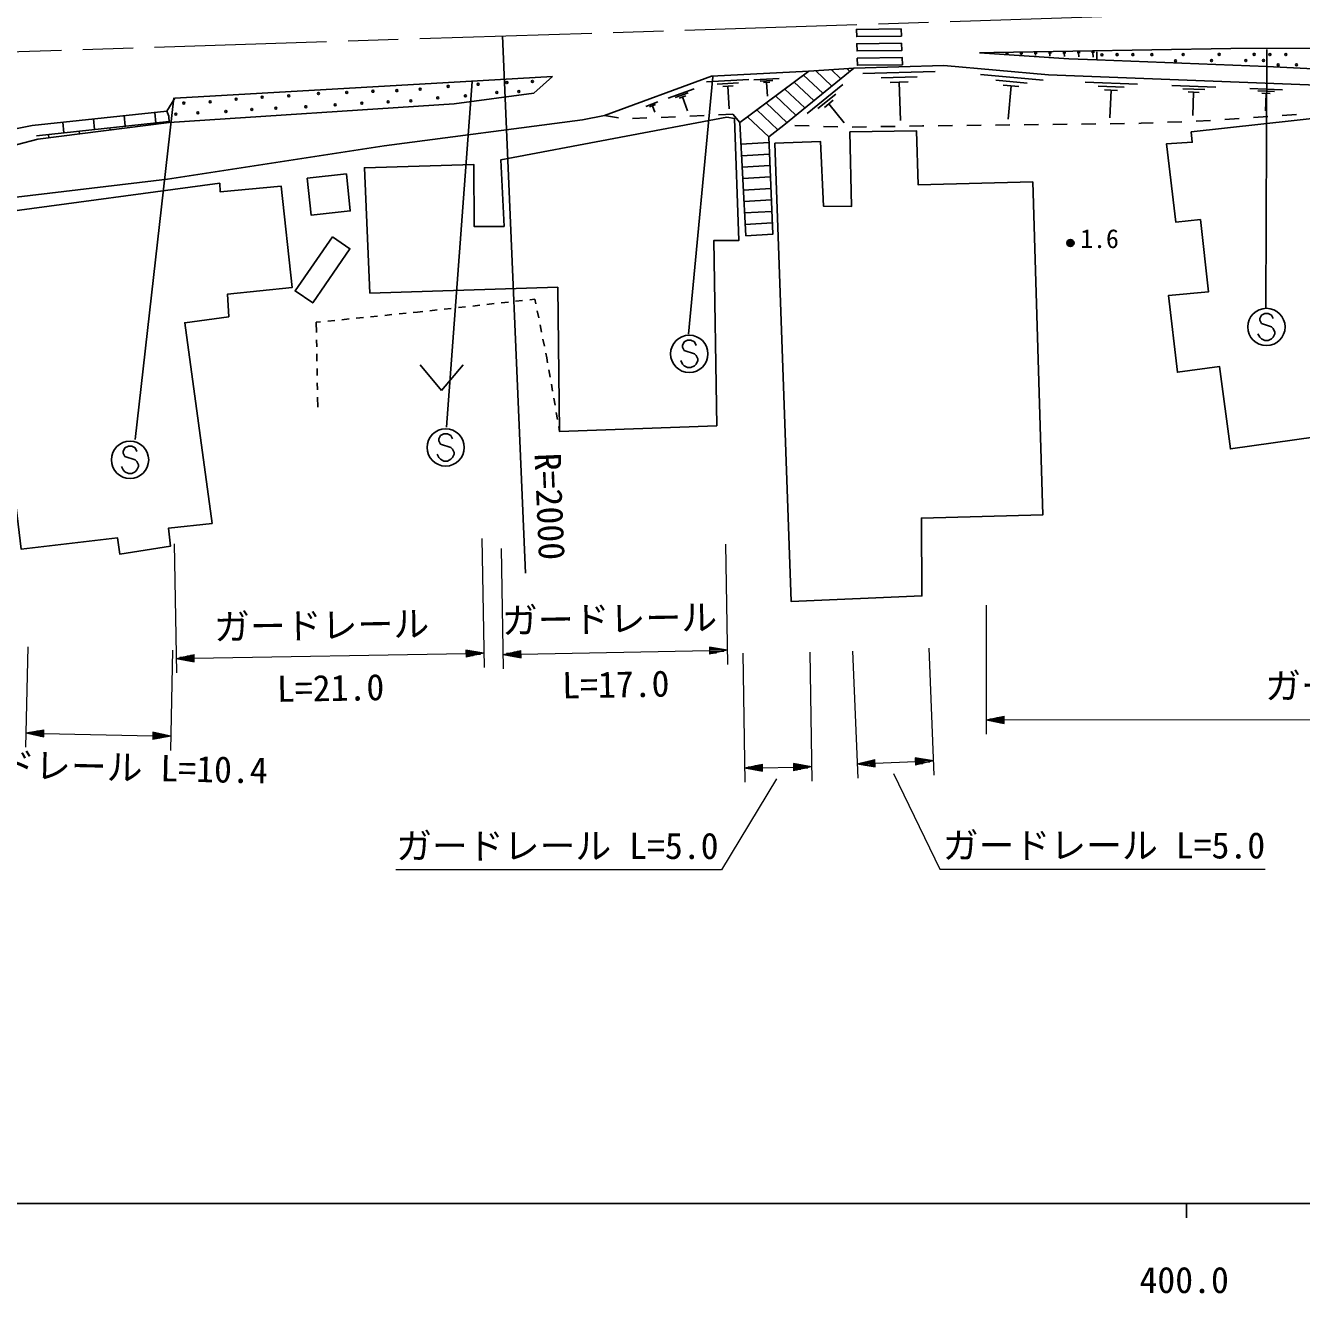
# Model space of a CAD drawing. Units: millimetres, scale not verified. Extents: x 40000 to 680000, y 20000 to 380000.
# Drawn here: x 387058 to 476024, y 198715 to 287160 of the extents above; entities that cross this region are included whole.
import ezdxf
from ezdxf.enums import TextEntityAlignment as Align

# ---------------------------------------------------------------- set-up
doc = ezdxf.new("R2010")
doc.units = ezdxf.units.MM
doc.header["$LTSCALE"] = 1000
doc.linetypes.add('CHAIN', pattern=[18.5, 12, -1.5, 3.5, -1.5])
for name, color, linetype, lineweight in [('M-BGD', 7, 'Continuous', 25), ('M-BMK', 2, 'CHAIN', 13), ('M-BMK-SRVR', 3, 'Continuous', 25), ('M-STR-HTXT', 7, 'Continuous', 13), ('M-STR-STRC', 7, 'Continuous', 25), ('M-TTL-BAND', 7, 'Continuous', 25)]:
    doc.layers.add(name, color=color, linetype=linetype, lineweight=lineweight)
doc.styles.add('ＭＳ ゴシック', font='')
doc.styles.get('ＭＳ ゴシック').set_extended_font_data('MS Gothic')

msp = doc.modelspace()

# ---------------------------------------------------------------- linework, layer by layer
at = {"layer": 'M-BGD'}
for p, q in [((453585, 285262), (454584, 285278)), ((471093, 285549), (454584, 285278)), ((455386, 285192), (455586, 285195)), ((455486, 285194), (455487, 285130)), ((456386, 285209), (456586, 285212)), ((456486, 285210), (456487, 285110)), ((457386, 285225), (457586, 285228)), ((457486, 285227), (457488, 285068)), ((458386, 285241), (458586, 285245)), ((458486, 285243), (458489, 285020)), ((459385, 285258), (459585, 285261)), ((459485, 285259), (459490, 285004)), ((460385, 285274), (460585, 285277)), ((460485, 285276), (460490, 284969)), ((461385, 285291), (461585, 285294)), ((461485, 285292), (461491, 284947)), ((461747, 285326), (461747, 284776)), ((442142, 284011), (443278, 282939)), ((443229, 284085), (443904, 283449)), ((444316, 284160), (444530, 283958)), ((445448, 283812), (450478, 283956)), ((397474, 282091), (416544, 283185)), ((416544, 283185), (423805, 283602)), ((423805, 283602), (422496, 282436)), ((434546, 283237), (437486, 283392)), ((435291, 283080), (436761, 283157)), ((435669, 282903), (436404, 282942)), ((436036, 282922), (436119, 281354)), ((437832, 283375), (439609, 283469)), ((438282, 283280), (439171, 283327)), ((438511, 283174), (438955, 283197)), ((438733, 283185), (438783, 282238)), ((440652, 283217), (442026, 281921)), ((441303, 283703), (442652, 282430)), ((441558, 281025), (444042, 283045)), ((446715, 283513), (449230, 283585)), ((447354, 283196), (448611, 283232)), ((447982, 283214), (448059, 280531)), ((453648, 283739), (458019, 283341)), ((454714, 283348), (456899, 283149)), ((455234, 283007), (456326, 282908)), ((455780, 282957), (455568, 280626)), ((460942, 283212), (464587, 283072)), ((461844, 282934), (463667, 282864)), ((466983, 282980), (470049, 282863)), ((396918, 281194), (397474, 282091)), ((422496, 282436), (416934, 281701)), ((431866, 282089), (433678, 282751)), ((432363, 282133), (433269, 282465)), ((432634, 282095), (433087, 282261)), ((432860, 282178), (433213, 281212)), ((439350, 282245), (440773, 280903)), ((440001, 282731), (441400, 281412)), ((442313, 281364), (443555, 282374)), ((462290, 282673), (463202, 282638)), ((462746, 282656), (462671, 280711)), ((467742, 282746), (469275, 282688)), ((468117, 282527), (468884, 282498)), ((468500, 282513), (468438, 280877)), ((472418, 282772), (474712, 282684)), ((472985, 282597), (474132, 282553)), ((473266, 282433), (473840, 282411)), ((473553, 282422), (473506, 281198)), ((387518, 280189), (396918, 281194)), ((396918, 281194), (397044, 280835)), ((397062, 280405), (416934, 281701)), ((430311, 281521), (431151, 281827)), ((430562, 281485), (430982, 281639)), ((430772, 281562), (430935, 281114)), ((438048, 281274), (439517, 279889)), ((438699, 281760), (440147, 280394)), ((442759, 281451), (443380, 281956)), ((443069, 281704), (444146, 280379)), ((387813, 279466), (397053, 280454)), ((387913, 279221), (397062, 280405)), ((389656, 280418), (389736, 279672)), ((391794, 280646), (391873, 279900)), ((393932, 280875), (394011, 280129)), ((396069, 281103), (396149, 280357)), ((397044, 280835), (397074, 280405)), ((425886, 280571), (427429, 280893)), ((428394, 280718), (427429, 280893)), ((430386, 280709), (429387, 280667)), ((432384, 280795), (431385, 280752)), ((434382, 280880), (433383, 280837)), ((436381, 280965), (435382, 280923)), ((457694, 280253), (456694, 280241)), ((459694, 280277), (458694, 280265)), ((461694, 280300), (460694, 280289)), ((463693, 280324), (462694, 280312)), ((464842, 280337), (464693, 280336)), ((465693, 280371), (464842, 280337)), ((467691, 280449), (466692, 280410)), ((468340, 279755), (480166, 281059)), ((469690, 280527), (468690, 280488)), ((471685, 280666), (470687, 280594)), ((473679, 280812), (472682, 280739)), ((475674, 280958), (474677, 280885)), ((378997, 278467), (387518, 280189)), ((388667, 279558), (388692, 279321)), ((390805, 279786), (390825, 279597)), ((392942, 280015), (392957, 279873)), ((395080, 280243), (395090, 280149)), ((441697, 280155), (440697, 280187)), ((443696, 280091), (442696, 280123)), ((445695, 280090), (444695, 280073)), ((447695, 280125), (446695, 280108)), ((449593, 280158), (448695, 280142)), ((449694, 280159), (449593, 280158)), ((451694, 280183), (450694, 280171)), ((453694, 280206), (452694, 280194)), ((455694, 280230), (454694, 280218)), ((387913, 279221), (379015, 276951)), ((436944, 278880), (438899, 278992)), ((436986, 278081), (438932, 278192)), ((437027, 277282), (438965, 277393)), ((437069, 276483), (438998, 276594)), ((437111, 275684), (439030, 275794)), ((437152, 274886), (439063, 274995)), ((437194, 274087), (439096, 274195)), ((437236, 273288), (439129, 273396)), ((420723, 267868), (420226, 267813)), ((421717, 267977), (421220, 267922)), ((422576, 268071), (422214, 268031)), ((422643, 267742), (422576, 268071)), ((412603, 266992), (412105, 266942)), ((413598, 267093), (413100, 267043)), ((414396, 267174), (414095, 267144)), ((414758, 267214), (414396, 267174)), ((415752, 267323), (415255, 267268)), ((416746, 267432), (416249, 267377)), ((417741, 267541), (417244, 267486)), ((418735, 267650), (418238, 267595)), ((419729, 267759), (419232, 267704)), ((422841, 266761), (422742, 267251)), ((407628, 266487), (407328, 266457)), ((407328, 266457), (407341, 265746)), ((408623, 266588), (408126, 266538)), ((409618, 266689), (409121, 266639)), ((410613, 266790), (410116, 266740)), ((411608, 266891), (411111, 266841)), ((423038, 265781), (422939, 266271)), ((407350, 265246), (407359, 264746)), ((423236, 264801), (423137, 265291)), ((407368, 264247), (407377, 263747)), ((423401, 263981), (423335, 264311)), ((414571, 263491), (416071, 261691)), ((416071, 261691), (417571, 263491)), ((423464, 263623), (423401, 263981)), ((407386, 263247), (407395, 262747)), ((423635, 262638), (423550, 263131)), ((407404, 262247), (407413, 261747)), ((423807, 261653), (423721, 262146)), ((407422, 261247), (407435, 260537)), ((423979, 260668), (423893, 261160)), ((424150, 259683), (424064, 260175)), ((424298, 258832), (424236, 259190))]:
    msp.add_line(p, q, dxfattribs=at)
for points in [[(471093, 285549), (491939, 285585), (504622, 285674)], [(461747, 284776), (459792, 284831), (453585, 285262)], [(461747, 284776), (473601, 284294), (485665, 283685), (497624, 281702), (498731, 281398)], [(427429, 280893), (434892, 283620), (441673, 283979)], [(441673, 283979), (436865, 280391), (436381, 280965)], [(439924, 280212), (444821, 284194), (451082, 284374), (458383, 283710), (477112, 282992), (485813, 282580), (492845, 281683), (498191, 280606), (500954, 279315), (501492, 278812)], [(385935, 247688), (383352, 271834), (385433, 275063), (396968, 276444), (412073, 278777), (425886, 280571)], [(480166, 281059), (483144, 259335), (471071, 257630), (470318, 263371), (467376, 262976), (466748, 268322), (469546, 268591), (468972, 273623), (467259, 273444), (466613, 278907), (468407, 279014), (468340, 279755)]]:
    msp.add_lwpolyline(points, dxfattribs=at)
for points in [[(437397, 280788), (438883, 279387), (439924, 280212), (444821, 284194), (441673, 283979)], [(435968, 280772), (436497, 280665), (436784, 272161), (435044, 272161), (435259, 259245), (424298, 258832), (424164, 268905), (411068, 268493), (410682, 277238), (418307, 277471), (418343, 273130), (420424, 273148), (420208, 277794)], [(437278, 272489), (439161, 272596), (438883, 279387), (437397, 280788), (436865, 280391)], [(439314, 278943), (442489, 279068), (442686, 274565), (444660, 274547), (444534, 279741), (449189, 279813), (449306, 276036), (457289, 276252), (457989, 253020), (449521, 252805), (449557, 247369), (440444, 246974)], [(406700, 276521), (409427, 276808), (409699, 274223), (406972, 273936)], [(400600, 276162), (400636, 275552), (404888, 275947), (405641, 268878), (401139, 268412), (401228, 266851), (398161, 266421), (400062, 252428), (397030, 252105), (397174, 250849), (393622, 250293), (393478, 251423), (386760, 250625), (384554, 268870), (386204, 269085), (385433, 274108)], [(408458, 272430), (405857, 268645), (407080, 267805), (409681, 271590)]]:
    msp.add_lwpolyline(points, close=True, dxfattribs=at)
for centre, radius in [((462113, 285121), 70), ((463162, 285129), 70), ((464274, 285129), 70), ((465598, 285129), 70), ((467241, 284701), 70), ((467780, 285134), 70), ((469754, 284711), 70), ((470290, 285147), 70), ((472139, 284715), 70), ((472726, 285147), 70), ((473376, 284724), 70), ((473828, 285137), 70), ((474940, 285137), 70), ((474401, 284421), 70), ((475677, 284421), 70), ((416527, 282915), 70), ((418610, 283058), 70), ((420626, 283182), 70), ((422396, 283260), 70), ((401739, 282014), 70), ((403557, 282155), 70), ((405408, 282259), 70), ((407479, 282415), 70), ((409451, 282494), 70), ((411284, 282571), 70), ((412949, 282616), 70), ((414572, 282719), 70), ((415795, 282111), 70), ((417726, 282248), 70), ((419924, 282489), 70), ((421454, 282554), 70), ((398089, 281753), 70), ((399076, 281074), 70), ((399933, 281841), 70), ((401035, 281162), 70), ((402834, 281305), 70), ((404508, 281390), 70), ((406597, 281497), 70), ((408655, 281629), 70), ((410510, 281744), 70), ((412340, 281829), 70), ((413920, 281913), 70), ((397533, 280981), 70), ((459915, 271991), 250), ((459915, 271991), 204), ((459915, 271991), 159), ((459915, 271991), 114), ((459915, 271991), 68.2), ((459915, 271991), 22.7)]:
    msp.add_circle(centre, radius, dxfattribs=at)
at = {"layer": 'M-BMK'}
msp.add_line((377565, 285051), (475883, 288224), dxfattribs=at)
at = {"layer": 'M-BMK-SRVR'}
msp.add_line((420310, 286430), (421919, 248957), dxfattribs=at)
at = {"layer": 'M-STR-HTXT'}
for p, q in [((397429, 251011), (397580, 242013)), ((418885, 251370), (419035, 242371)), ((435859, 250976), (436013, 242578)), ((420216, 250688), (420370, 242291)), ((454033, 246724), (454043, 237724)), ((387218, 243810), (387061, 236812)), ((435995, 243578), (434740, 243805)), ((434740, 243805), (434750, 243305)), ((397316, 243585), (397159, 236586)), ((397563, 243012), (398809, 243283)), ((397563, 243012), (398813, 243033)), ((397563, 243012), (398817, 242783)), ((398812, 243083), (397812, 243067)), ((398814, 242983), (397814, 242967)), ((398061, 243121), (398811, 243133)), ((398065, 242921), (398815, 242933)), ((398811, 243183), (398311, 243175)), ((398816, 242883), (398316, 242875)), ((398560, 243229), (398810, 243233)), ((398817, 242783), (398809, 243283)), ((398813, 243033), (417769, 243350)), ((419019, 243371), (417765, 243600)), ((417765, 243600), (417773, 243100)), ((418016, 243554), (417766, 243550)), ((417766, 243500), (418266, 243509)), ((418517, 243463), (417767, 243450)), ((417768, 243400), (418768, 243417)), ((419019, 243371), (417769, 243350)), ((417770, 243300), (418770, 243317)), ((418521, 243263), (417771, 243250)), ((417771, 243200), (418271, 243209)), ((418022, 243155), (417772, 243150)), ((419019, 243371), (417773, 243100)), ((420352, 243291), (421597, 243564)), ((420352, 243291), (421601, 243314)), ((420352, 243291), (421606, 243064)), ((421600, 243364), (420601, 243346)), ((421602, 243264), (420602, 243246)), ((420850, 243400), (421599, 243414)), ((420853, 243200), (421603, 243214)), ((421599, 243464), (421099, 243455)), ((421604, 243164), (421104, 243155)), ((421348, 243509), (421598, 243514)), ((421355, 243109), (421605, 243114)), ((421606, 243064), (421597, 243564)), ((421601, 243314), (434745, 243555)), ((434991, 243760), (434741, 243755)), ((434742, 243705), (435242, 243714)), ((435493, 243669), (434743, 243655)), ((434744, 243605), (435744, 243623)), ((435995, 243578), (434745, 243555)), ((434746, 243505), (435746, 243523)), ((435497, 243469), (434747, 243455)), ((434748, 243405), (435248, 243414)), ((434999, 243360), (434749, 243355)), ((435995, 243578), (434750, 243305)), ((437073, 243369), (437211, 234370)), ((441737, 243441), (441876, 234442)), ((444730, 243514), (445089, 234654)), ((450040, 243729), (450399, 234869)), ((398566, 242829), (398816, 242833)), ((454042, 238724), (455292, 238975)), ((454042, 238724), (455292, 238725)), ((454042, 238724), (455292, 238475)), ((455292, 238775), (454292, 238774)), ((455292, 238675), (454292, 238674)), ((454542, 238824), (455292, 238825)), ((454542, 238624), (455292, 238625)), ((455292, 238875), (454792, 238874)), ((455292, 238575), (454792, 238574)), ((455042, 238925), (455292, 238925)), ((455042, 238525), (455292, 238525)), ((455292, 238475), (455292, 238975)), ((455292, 238725), (516728, 238794)), ((387084, 237811), (388339, 238033)), ((387084, 237811), (388328, 237534)), ((387084, 237811), (388333, 237783)), ((388332, 237733), (387333, 237756)), ((388335, 237833), (387335, 237856)), ((387581, 237700), (388331, 237683)), ((387586, 237900), (388336, 237883)), ((388330, 237633), (387830, 237645)), ((388337, 237933), (387837, 237945)), ((388079, 237589), (388329, 237584)), ((388088, 237989), (388338, 237983)), ((388328, 237534), (388339, 238033)), ((388333, 237783), (395932, 237614)), ((395938, 237864), (395927, 237364)), ((397182, 237586), (395927, 237364)), ((395931, 237564), (396931, 237542)), ((397182, 237586), (395932, 237614)), ((395933, 237664), (396933, 237642)), ((396684, 237697), (395934, 237714)), ((395935, 237764), (396435, 237753)), ((396186, 237808), (395937, 237814)), ((397182, 237586), (395938, 237864)), ((396178, 237409), (395928, 237414)), ((395929, 237464), (396429, 237453)), ((396680, 237497), (395930, 237514)), ((445048, 235653), (446287, 235954)), ((445544, 235773), (446293, 235804)), ((446291, 235854), (445791, 235833)), ((446039, 235893), (446289, 235904)), ((446307, 235454), (446287, 235954)), ((446297, 235704), (449109, 235818)), ((450358, 235868), (449099, 236068)), ((449099, 236068), (449119, 235568)), ((449351, 236028), (449101, 236018)), ((449103, 235968), (449603, 235988)), ((449855, 235948), (449105, 235918)), ((449107, 235868), (450106, 235908)), ((450358, 235868), (449109, 235818)), ((449111, 235768), (450110, 235808)), ((450358, 235868), (449119, 235568)), ((437196, 235370), (438442, 235639)), ((437196, 235370), (438446, 235389)), ((437196, 235370), (438450, 235139)), ((438445, 235439), (437445, 235424)), ((438447, 235339), (437447, 235324)), ((437694, 235478), (438444, 235489)), ((437697, 235278), (438447, 235289)), ((438444, 235539), (437944, 235532)), ((438448, 235239), (437948, 235232)), ((438193, 235585), (438443, 235589)), ((438199, 235185), (438449, 235189)), ((438450, 235139), (438442, 235639)), ((438446, 235389), (440610, 235423)), ((441860, 235442), (440607, 235673)), ((440607, 235673), (440614, 235173)), ((440857, 235626), (440607, 235623)), ((440608, 235573), (441108, 235580)), ((441359, 235534), (440609, 235523)), ((440610, 235473), (441610, 235488)), ((441860, 235442), (440610, 235423)), ((440611, 235373), (441611, 235388)), ((441362, 235334), (440612, 235323)), ((440613, 235273), (441113, 235280)), ((440863, 235226), (440613, 235223)), ((441860, 235442), (440614, 235173)), ((445048, 235653), (446297, 235704)), ((445048, 235653), (446307, 235454)), ((446295, 235754), (445296, 235713)), ((446299, 235654), (445300, 235613)), ((445552, 235573), (446301, 235604)), ((446303, 235554), (445804, 235534)), ((446055, 235494), (446305, 235504)), ((447573, 234982), (450802, 228308)), ((449863, 235748), (449113, 235718)), ((449115, 235668), (449615, 235688)), ((449367, 235628), (449117, 235618)), ((439428, 234623), (435589, 228273)), ((435589, 228273), (412889, 228273)), ((450802, 228308), (473502, 228308))]:
    msp.add_line(p, q, dxfattribs=at)
at = {"layer": 'M-STR-STRC'}
for p, q in [((473606, 285495), (473528, 267495)), ((418196, 283246), (416417, 259153)), ((434989, 283578), (433293, 265638)), ((397409, 282105), (394713, 258286)), ((473228, 266961), (473110, 266725)), ((473464, 267079), (473228, 266961)), ((473700, 267079), (473464, 267079)), ((473937, 266961), (473700, 267079)), ((474055, 266725), (473937, 266961)), ((473110, 266725), (473110, 266606)), ((473110, 266606), (473228, 266370)), ((473228, 266370), (473937, 266134)), ((473937, 266134), (474055, 266015)), ((474055, 266015), (474173, 265779)), ((433218, 265203), (432982, 265085)), ((433454, 265203), (433218, 265203)), ((433691, 265085), (433454, 265203)), ((473110, 265425), (472991, 265661)), ((473228, 265306), (473110, 265425)), ((473464, 265188), (473228, 265306)), ((473700, 265188), (473464, 265188)), ((473937, 265306), (473700, 265188)), ((474055, 265425), (473937, 265306)), ((474173, 265661), (474055, 265425)), ((474173, 265779), (474173, 265661)), ((432982, 265085), (432864, 264848)), ((432864, 264848), (432864, 264730)), ((432864, 264730), (432982, 264494)), ((432982, 264494), (433691, 264258)), ((433809, 264848), (433691, 265085)), ((433691, 264258), (433809, 264139)), ((432864, 263548), (432745, 263785)), ((432982, 263430), (432864, 263548)), ((433218, 263312), (432982, 263430)), ((433691, 263430), (433454, 263312)), ((433809, 263548), (433691, 263430)), ((433809, 264139), (433927, 263903)), ((433927, 263785), (433809, 263548)), ((433927, 263903), (433927, 263785)), ((433454, 263312), (433218, 263312)), ((415999, 258555), (415881, 258319)), ((415881, 258319), (415881, 258200)), ((415881, 258200), (415999, 257964)), ((416235, 258673), (415999, 258555)), ((416472, 258673), (416235, 258673)), ((416708, 258555), (416472, 258673)), ((416826, 258319), (416708, 258555)), ((393992, 257693), (393873, 257456)), ((393873, 257456), (393873, 257338)), ((393873, 257338), (393992, 257102)), ((394228, 257811), (393992, 257693)), ((394464, 257811), (394228, 257811)), ((394701, 257693), (394464, 257811)), ((394819, 257456), (394701, 257693)), ((415881, 257019), (415763, 257255)), ((415999, 257964), (416708, 257728)), ((416708, 257728), (416826, 257610)), ((416826, 257610), (416944, 257373)), ((416944, 257255), (416826, 257019)), ((416944, 257373), (416944, 257255)), ((393873, 256156), (393755, 256393)), ((393992, 257102), (394701, 256865)), ((394701, 256865), (394819, 256747)), ((394819, 256747), (394937, 256511)), ((394937, 256393), (394819, 256156)), ((394937, 256511), (394937, 256393)), ((415999, 256900), (415881, 257019)), ((416235, 256782), (415999, 256900)), ((416472, 256782), (416235, 256782)), ((416708, 256900), (416472, 256782)), ((416826, 257019), (416708, 256900)), ((393992, 256038), (393873, 256156)), ((394228, 255920), (393992, 256038)), ((394464, 255920), (394228, 255920)), ((394701, 256038), (394464, 255920)), ((394819, 256156), (394701, 256038))]:
    msp.add_line(p, q, dxfattribs=at)
for points in [[(448106, 286927), (444992, 286891), (445012, 286391), (448125, 286428)], [(448145, 285926), (445020, 285889), (445039, 285389), (448164, 285426)], [(445047, 284887), (445067, 284387), (448203, 284424), (448184, 284924)]]:
    msp.add_lwpolyline(points, close=True, dxfattribs=at)
for centre in [(473582, 266134), (433336, 264258), (416353, 257728), (394346, 256865)]:
    msp.add_circle(centre, 1300, dxfattribs=at)
at = {"layer": 'M-TTL-BAND'}
for p, q in [((40000, 205000), (579000, 205000)), ((468000, 205000), (468000, 204000))]:
    msp.add_line(p, q, dxfattribs=at)

# ---------------------------------------------------------------- texts
at = {"layer": 'M-BGD', "style": 'ＭＳ ゴシック'}
msp.add_text('1.6', height=1320, dxfattribs=at).set_placement((460597, 271238), align=Align.BOTTOM_LEFT)
at = {"layer": 'M-BMK-SRVR', "style": 'ＭＳ ゴシック'}
msp.add_text('R=2000', height=1833, rotation=272.438, dxfattribs=at).set_placement((423462, 257347), align=Align.MIDDLE_LEFT)
at = {"layer": 'M-STR-HTXT', "style": 'ＭＳ ゴシック'}
for s, rotation, p in [('ガードレール', 0.958, (427803, 244310)), ('ガードレール', 0.958, (407729, 243862)), ('L=17.0', 1.051, (428241, 239735)), ('ガードレール L=64.0', 0.064, (485353, 239646)), ('L=21.0', 0.958, (408353, 239492)), ('ガードレール L=10.4', 358.723, (392050, 234000))]:
    msp.add_text(s, height=1833, rotation=rotation, dxfattribs=at).set_placement(p, align=Align.BOTTOM_CENTER)
for p in [(424139, 228473), (462252, 228508)]:
    msp.add_text('ガードレール L=5.0', height=1833, dxfattribs=at).set_placement(p, align=Align.BOTTOM_CENTER)
at = {"layer": 'M-TTL-BAND', "style": 'ＭＳ ゴシック'}
msp.add_text('400.0', height=1833, dxfattribs=at).set_placement((467844, 198195), align=Align.BOTTOM_CENTER)

doc.saveas('drawing.dxf')
